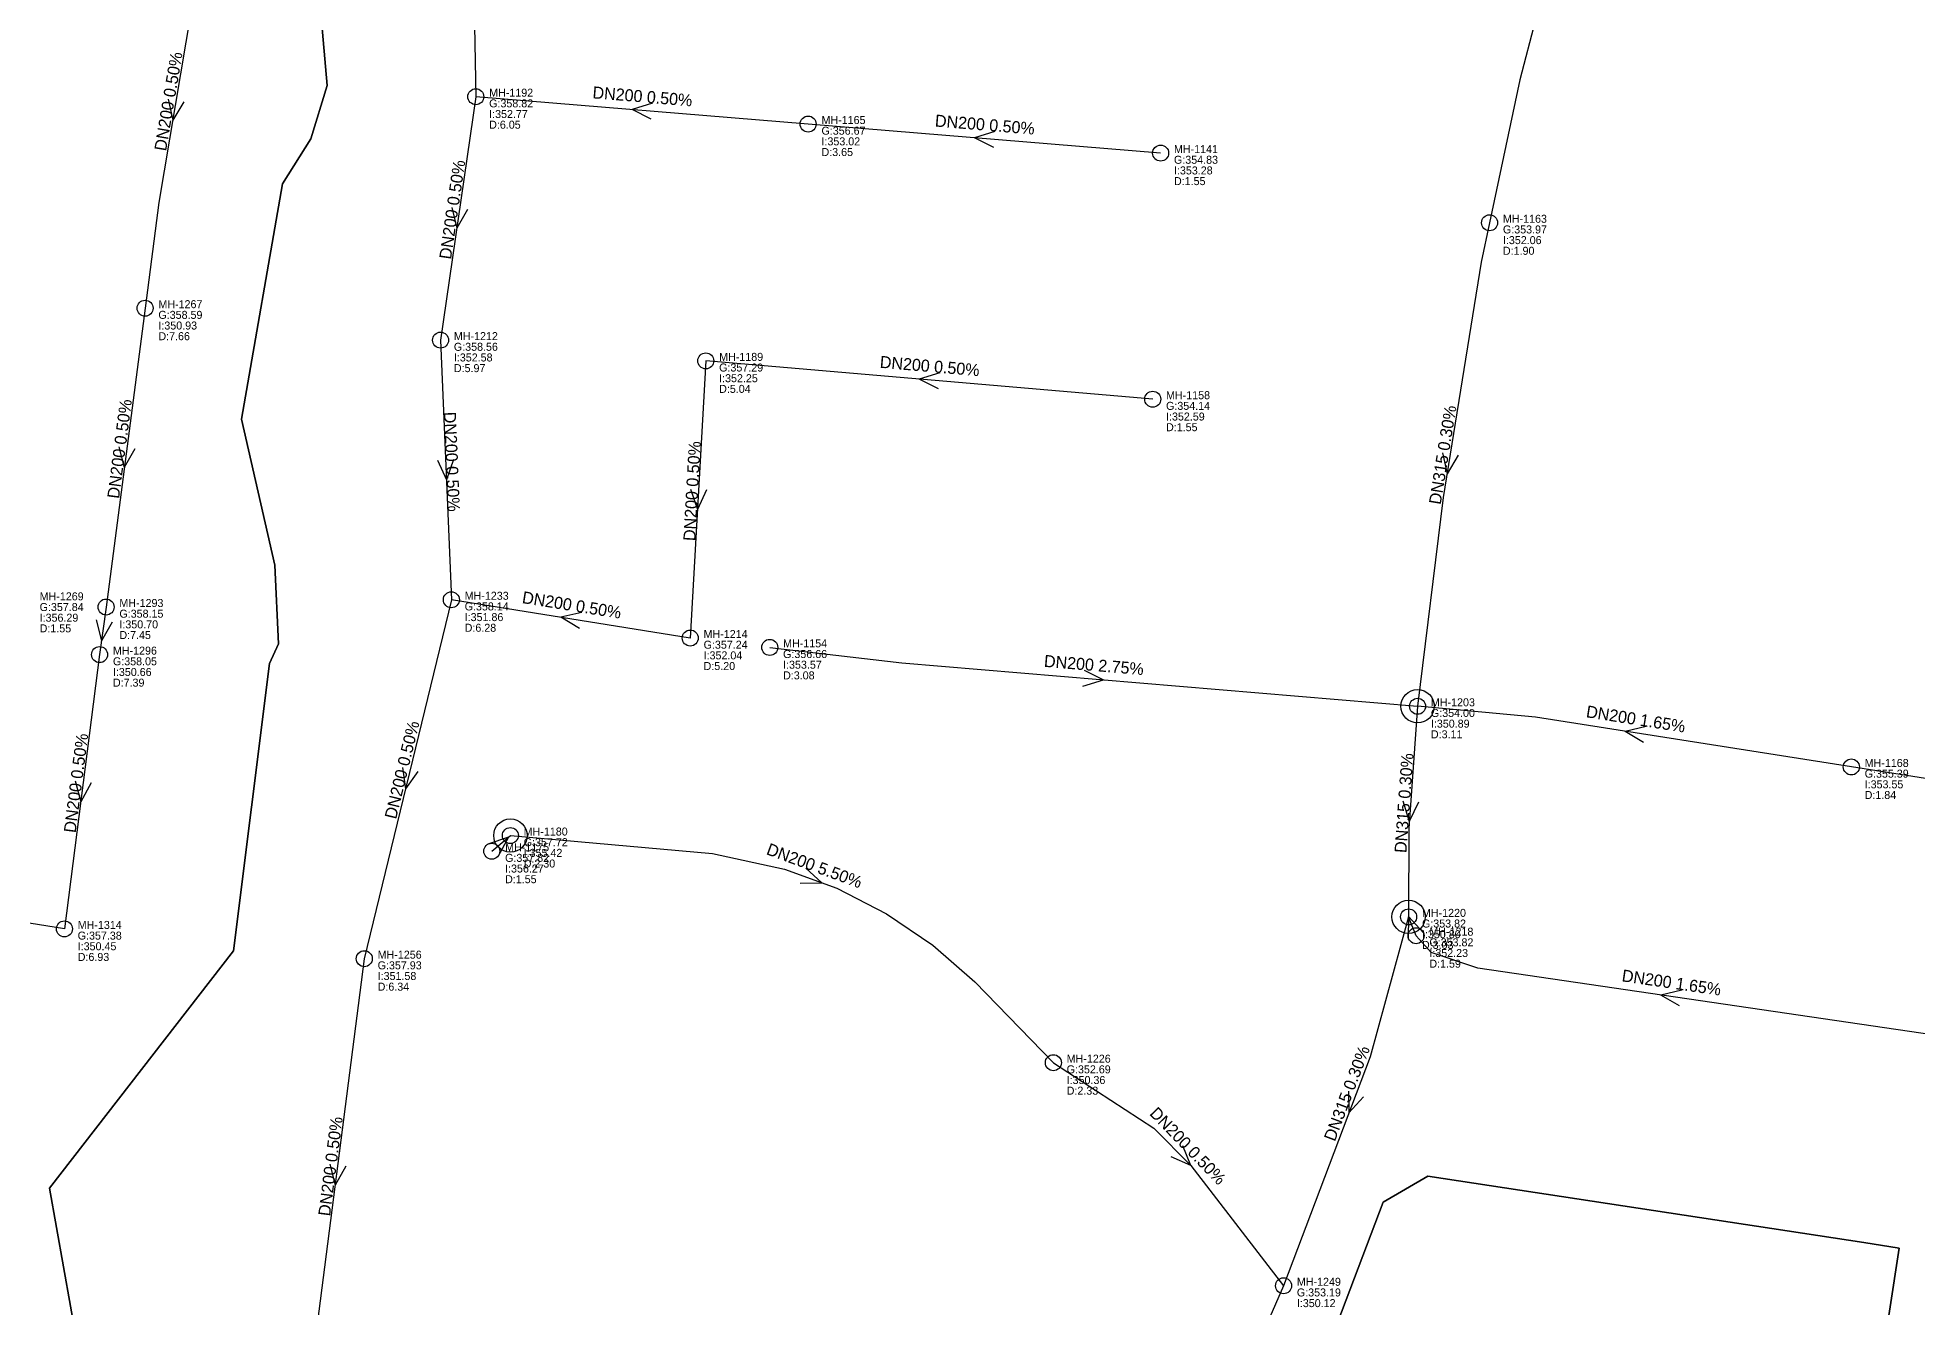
# Model space of a CAD drawing. Header units: metres. Extents: x 449149 to 451990, y 2566737 to 2570847.
# Drawn here: x 450435.2 to 450717.1, y 2567742.8 to 2567933.3 of the extents above; entities that cross this region are included whole.
import ezdxf
from ezdxf.enums import TextEntityAlignment as Align

# ---------------------------------------------------------------- set-up
doc = ezdxf.new("R2010")
doc.units = ezdxf.units.M
for name, color, linetype in [('SEW-CATCHMENT', 4, 'Continuous'), ('SEW-DROP', 6, 'Continuous'), ('SEW-LABEL', 2, 'Continuous'), ('SEW-MH', 7, 'Continuous'), ('SEW-MH-LABEL', 8, 'Continuous'), ('SEW-PIPE-DN200', 3, 'Continuous'), ('SEW-PIPE-DN315', 5, 'Continuous')]:
    doc.layers.add(name, color=color, linetype=linetype)

msp = doc.modelspace()

# ---------------------------------------------------------------- linework, layer by layer
at = {"layer": 'SEW-CATCHMENT'}
for points in [[(450441.23, 2567737.11), (450437.03, 2567760.72), (450464.61, 2567796.33), (450470.03, 2567839.41), (450471.35, 2567842.36), (450470.8, 2567854.17), (450465.8, 2567876.03), (450471.98, 2567911.35), (450476.2, 2567918.07), (450478.64, 2567926.08), (450476.61, 2567949.52)], [(450476.61, 2567949.52), (450478.64, 2567926.08), (450476.2, 2567918.07), (450471.98, 2567911.35), (450465.8, 2567876.03), (450470.8, 2567854.17), (450471.35, 2567842.36), (450470.03, 2567839.41), (450464.61, 2567796.33), (450437.03, 2567760.72), (450441.23, 2567737.11)], [(450709.85, 2567722.07), (450714.38, 2567751.73), (450709.1, 2567752.54), (450643.73, 2567762.52), (450637.02, 2567758.6), (450628.96, 2567737.36)], [(450628.96, 2567737.36), (450637.02, 2567758.6), (450643.73, 2567762.52), (450709.1, 2567752.54), (450714.38, 2567751.73), (450709.85, 2567722.07)]]:
    msp.add_lwpolyline(points, dxfattribs=at)
at = {"layer": 'SEW-DROP'}
for centre in [(450642.18, 2567832.98), (450642.18, 2567832.98), (450506.13, 2567813.6), (450640.84, 2567801.4)]:
    msp.add_circle(centre, 2.5, dxfattribs=at)
at = {"layer": 'SEW-LABEL'}
for p, q in [((450454.81, 2567924.04), (450455.49, 2567920.88)), ((450457.18, 2567923.64), (450455.49, 2567920.88)), ((450527.46, 2567923.43), (450524.38, 2567922.48)), ((450527.27, 2567921.04), (450524.38, 2567922.48)), ((450578.81, 2567919.2), (450575.72, 2567918.25)), ((450578.62, 2567916.81), (450575.72, 2567918.25)), ((450497.33, 2567907.81), (450498.09, 2567904.67)), ((450499.71, 2567907.47), (450498.09, 2567904.67)), ((450570.55, 2567882.98), (450567.46, 2567882.04)), ((450570.34, 2567880.59), (450567.46, 2567882.04)), ((450447.43, 2567871.92), (450448.23, 2567868.79)), ((450449.81, 2567871.61), (450448.23, 2567868.79)), ((450495.21, 2567869.88), (450496.53, 2567866.93)), ((450497.61, 2567869.98), (450496.53, 2567866.93)), ((450645.9, 2567871.02), (450646.6, 2567867.87)), ((450648.27, 2567870.64), (450646.6, 2567867.87)), ((450533.16, 2567865.57), (450534.19, 2567862.51)), ((450535.56, 2567865.44), (450534.19, 2567862.51)), ((450516.87, 2567847.04), (450513.71, 2567846.33)), ((450444.02, 2567845.94), (450444.81, 2567842.81)), ((450446.4, 2567845.62), (450444.81, 2567842.81)), ((450516.49, 2567844.67), (450513.71, 2567846.33)), ((450592.18, 2567838.4), (450595.07, 2567836.95)), ((450591.98, 2567836.01), (450595.07, 2567836.95)), ((450676.44, 2567829.94), (450673.29, 2567829.22)), ((450676.07, 2567827.57), (450673.29, 2567829.22)), ((450440.89, 2567821.8), (450441.7, 2567818.67)), ((450443.27, 2567821.49), (450441.7, 2567818.67)), ((450489.94, 2567823.78), (450490.4, 2567820.59)), ((450492.27, 2567823.22), (450490.4, 2567820.59)), ((450639.95, 2567818.79), (450640.93, 2567815.71)), ((450642.34, 2567818.62), (450640.93, 2567815.71)), ((450502.81, 2567812.37), (450505.88, 2567813.39)), ((450504.36, 2567810.54), (450505.88, 2567813.39)), ((450550.43, 2567808.68), (450552.83, 2567806.52)), ((450549.6, 2567806.43), (450552.83, 2567806.52)), ((450640.83, 2567798.16), (450640.85, 2567801.39)), ((450643.06, 2567799.03), (450640.85, 2567801.39)), ((450681.8, 2567790.43), (450678.65, 2567789.68)), ((450681.45, 2567788.06), (450678.65, 2567789.68)), ((450631.83, 2567775.25), (450631.89, 2567772.02)), ((450634.08, 2567774.4), (450631.89, 2567772.02)), ((450605.2, 2567765.46), (450608.15, 2567764.15)), ((450606.92, 2567767.13), (450608.15, 2567764.15)), ((450479.05, 2567764.31), (450479.86, 2567761.18)), ((450481.44, 2567764.01), (450479.86, 2567761.18))]:
    msp.add_line(p, q, dxfattribs=at)
at = {"layer": 'SEW-MH'}
for centre in [(450500.95, 2567924.41), (450550.79, 2567920.31), (450603.65, 2567915.95), (450652.98, 2567905.5), (450451.35, 2567892.69), (450495.66, 2567887.9), (450535.44, 2567884.79), (450602.46, 2567879.04), (450497.28, 2567848.96), (450445.5, 2567847.87), (450533.11, 2567843.22), (450444.53, 2567840.73), (450545.03, 2567841.82), (450642.18, 2567832.98), (450707.23, 2567823.88), (450506.13, 2567813.6), (450503.34, 2567811.25), (450640.84, 2567801.4), (450439.25, 2567799.59), (450641.95, 2567798.58), (450484.23, 2567795.13), (450587.56, 2567779.53), (450622.08, 2567746.07)]:
    msp.add_circle(centre, 1.2, dxfattribs=at)
at = {"layer": 'SEW-PIPE-DN200'}
for points in [[(450500.3, 2567959.08), (450500.95, 2567924.41)], [(450460.72, 2567951.95), (450453.42, 2567908.55), (450451.35, 2567892.69)], [(450500.95, 2567924.41), (450495.66, 2567887.9)], [(450550.79, 2567920.31), (450500.95, 2567924.41)], [(450603.65, 2567915.95), (450550.79, 2567920.31)], [(450451.35, 2567892.69), (450445.5, 2567847.87)], [(450495.66, 2567887.9), (450497.28, 2567848.96)], [(450535.44, 2567884.79), (450533.11, 2567843.22)], [(450602.46, 2567879.04), (450535.44, 2567884.79)], [(450445.5, 2567847.87), (450444.53, 2567840.73)], [(450497.28, 2567848.96), (450484.23, 2567795.13)], [(450533.11, 2567843.22), (450497.28, 2567848.96)], [(450545.03, 2567841.82), (450564.86, 2567839.5), (450642.18, 2567832.98)], [(450444.53, 2567840.73), (450439.25, 2567799.59)], [(450707.23, 2567823.88), (450659.89, 2567831.33), (450642.18, 2567832.98)], [(450786.27, 2567811.51), (450779.91, 2567812.44), (450707.23, 2567823.88)], [(450503.34, 2567811.25), (450506.13, 2567813.6), (450506.13, 2567813.6)], [(450506.13, 2567813.6), (450536.43, 2567810.88), (450547.25, 2567808.57), (450555.11, 2567805.69), (450562.56, 2567801.87), (450569.49, 2567797.17), (450575.8, 2567791.67), (450587.56, 2567779.53)], [(450439.25, 2567799.59), (450393.91, 2567806.85)], [(450641.95, 2567798.58), (450641.95, 2567798.58), (450640.84, 2567801.4)], [(450719.72, 2567783.67), (450651.24, 2567793.69), (450644.21, 2567796.08), (450641.95, 2567798.58)], [(450484.23, 2567795.13), (450475.88, 2567730.21)], [(450587.56, 2567779.53), (450587.56, 2567779.53), (450602.64, 2567769.69), (450608.19, 2567764.13), (450622.08, 2567746.07)]]:
    msp.add_lwpolyline(points, dxfattribs=at)
at = {"layer": 'SEW-PIPE-DN315'}
for points in [[(450673.28, 2567982.83), (450664.56, 2567954.01), (450657.54, 2567926.96), (450652.98, 2567905.5)], [(450652.98, 2567905.5), (450651.72, 2567899.61), (450646.03, 2567864.28), (450642.18, 2567832.98)], [(450642.18, 2567832.98), (450640.85, 2567814.66), (450640.84, 2567801.4)], [(450640.84, 2567801.4), (450635.07, 2567780.42), (450622.08, 2567746.07)], [(450622.08, 2567746.07), (450582.54, 2567655.4), (450582.16, 2567654.38)]]:
    msp.add_lwpolyline(points, dxfattribs=at)

# ---------------------------------------------------------------- texts
at = {"layer": 'SEW-LABEL'}
for s, rotation, p in [('DN200 0.50%', 80.4494, (450455.74, 2567923.56)), ('DN200 0.50%', 355.2949, (450525.87, 2567923.56)), ('DN200 0.50%', 355.2949, (450577.22, 2567919.33)), ('DN200 0.50%', 81.7482, (450498.31, 2567907.35)), ('DN200 0.50%', 355.1004, (450568.95, 2567883.12)), ('DN200 0.50%', 82.5603, (450448.42, 2567871.48)), ('DN315 0.30%', 80.8351, (450646.84, 2567870.55)), ('DN200 0.50%', -87.6172, (450496.47, 2567869.63)), ('DN200 0.50%', 86.7919, (450534.28, 2567865.21)), ('DN200 0.50%', 350.9039, (450515.2, 2567847.29)), ('DN200 2.75%', -4.8149, (450593.57, 2567838.28)), ('DN200 1.65%', 351.0546, (450674.77, 2567830.19)), ('DN200 0.50%', 76.3719, (450490.76, 2567823.24)), ('DN200 0.50%', 82.6937, (450441.89, 2567821.36)), ('DN315 0.30%', 85.8663, (450641.04, 2567818.41)), ('DN200 5.50%', -20.1539, (450551.43, 2567808.24)), ('DN200 1.65%', 351.6743, (450680.14, 2567790.66)), ('DN315 0.30%', 69.2822, (450632.42, 2567774.62)), ('DN200 0.50%', 82.668, (450480.05, 2567763.87)), ('DN200 0.50%', -45.8519, (450607.1, 2567766.42))]:
    msp.add_text(s, height=1.8, rotation=rotation, dxfattribs=at).set_placement(p, align=Align.CENTER)
at = {"layer": 'SEW-MH-LABEL'}
for s, p in [('MH-1192', (450502.95, 2567924.41)), ('G:358.82', (450502.95, 2567922.81)), ('D:6.05', (450502.95, 2567919.61)), ('I:352.77', (450502.95, 2567921.21)), ('G:356.67', (450552.79, 2567918.71)), ('MH-1165', (450552.79, 2567920.31)), ('I:353.02', (450552.79, 2567917.11)), ('MH-1141', (450605.65, 2567915.95)), ('D:3.65', (450552.79, 2567915.51)), ('G:354.83', (450605.65, 2567914.35)), ('D:1.55', (450605.65, 2567911.15)), ('I:353.28', (450605.65, 2567912.75)), ('MH-1163', (450654.98, 2567905.5)), ('G:353.97', (450654.98, 2567903.9)), ('I:352.06', (450654.98, 2567902.3)), ('D:1.90', (450654.98, 2567900.7)), ('G:358.59', (450453.35, 2567891.09)), ('MH-1267', (450453.35, 2567892.69)), ('D:7.66', (450453.35, 2567887.89)), ('I:350.93', (450453.35, 2567889.49)), ('MH-1212', (450497.66, 2567887.9)), ('G:358.56', (450497.66, 2567886.3)), ('D:5.97', (450497.66, 2567883.1)), ('I:352.58', (450497.66, 2567884.7)), ('G:357.29', (450537.44, 2567883.19)), ('MH-1189', (450537.44, 2567884.79)), ('D:5.04', (450537.44, 2567879.99)), ('I:352.25', (450537.44, 2567881.59)), ('G:354.14', (450604.46, 2567877.44)), ('MH-1158', (450604.46, 2567879.04)), ('D:1.55', (450604.46, 2567874.24)), ('I:352.59', (450604.46, 2567875.84)), ('MH-1269', (450435.54, 2567848.87)), ('MH-1233', (450499.28, 2567848.96)), ('G:357.84', (450435.54, 2567847.27)), ('I:356.29', (450435.54, 2567845.67)), ('G:358.15', (450447.5, 2567846.27)), ('MH-1293', (450447.5, 2567847.87)), ('G:358.14', (450499.28, 2567847.36)), ('I:351.86', (450499.28, 2567845.76)), ('D:1.55', (450435.54, 2567844.07)), ('D:7.45', (450447.5, 2567843.07)), ('I:350.70', (450447.5, 2567844.67)), ('D:6.28', (450499.28, 2567844.16)), ('MH-1214', (450535.11, 2567843.22)), ('MH-1296', (450446.53, 2567840.73)), ('G:357.24', (450535.11, 2567841.62)), ('I:352.04', (450535.11, 2567840.02)), ('G:356.66', (450547.03, 2567840.22)), ('MH-1154', (450547.03, 2567841.82)), ('G:358.05', (450446.53, 2567839.13)), ('I:350.66', (450446.53, 2567837.53)), ('D:5.20', (450535.11, 2567838.42)), ('D:3.08', (450547.03, 2567837.02)), ('I:353.57', (450547.03, 2567838.62)), ('D:7.39', (450446.53, 2567835.93)), ('G:354.00', (450644.18, 2567831.38)), ('MH-1203', (450644.18, 2567832.98)), ('I:350.89', (450644.18, 2567829.78)), ('D:3.11', (450644.18, 2567828.18)), ('MH-1168', (450709.23, 2567823.88)), ('G:355.39', (450709.23, 2567822.28)), ('I:353.55', (450709.23, 2567820.68)), ('D:1.84', (450709.23, 2567819.08)), ('G:357.72', (450508.13, 2567812)), ('MH-1180', (450508.13, 2567813.6)), ('G:357.82', (450505.34, 2567809.65)), ('MH-1175', (450505.34, 2567811.25)), ('D:2.30', (450508.13, 2567808.8)), ('I:355.42', (450508.13, 2567810.4)), ('D:1.55', (450505.34, 2567806.45)), ('I:356.27', (450505.34, 2567808.05)), ('MH-1220', (450642.84, 2567801.4)), ('G:357.38', (450441.25, 2567797.99)), ('MH-1314', (450441.25, 2567799.59)), ('G:353.82', (450642.84, 2567799.8)), ('I:350.80', (450642.84, 2567798.2)), ('MH-1218', (450643.95, 2567798.58)), ('D:6.93', (450441.25, 2567794.79)), ('I:350.45', (450441.25, 2567796.39)), ('MH-1256', (450486.23, 2567795.13)), ('D:3.03', (450642.84, 2567796.6)), ('G:353.82', (450643.95, 2567796.98)), ('I:352.23', (450643.95, 2567795.38)), ('G:357.93', (450486.23, 2567793.53)), ('I:351.58', (450486.23, 2567791.93)), ('D:1.59', (450643.95, 2567793.78)), ('D:6.34', (450486.23, 2567790.33)), ('G:352.69', (450589.56, 2567777.93)), ('MH-1226', (450589.56, 2567779.53)), ('I:350.36', (450589.56, 2567776.33)), ('D:2.33', (450589.56, 2567774.73)), ('G:353.19', (450624.08, 2567744.47)), ('MH-1249', (450624.08, 2567746.07)), ('I:350.12', (450624.08, 2567742.87))]:
    msp.add_text(s, height=1.2, dxfattribs=at).set_placement(p)

doc.saveas('drawing.dxf')
